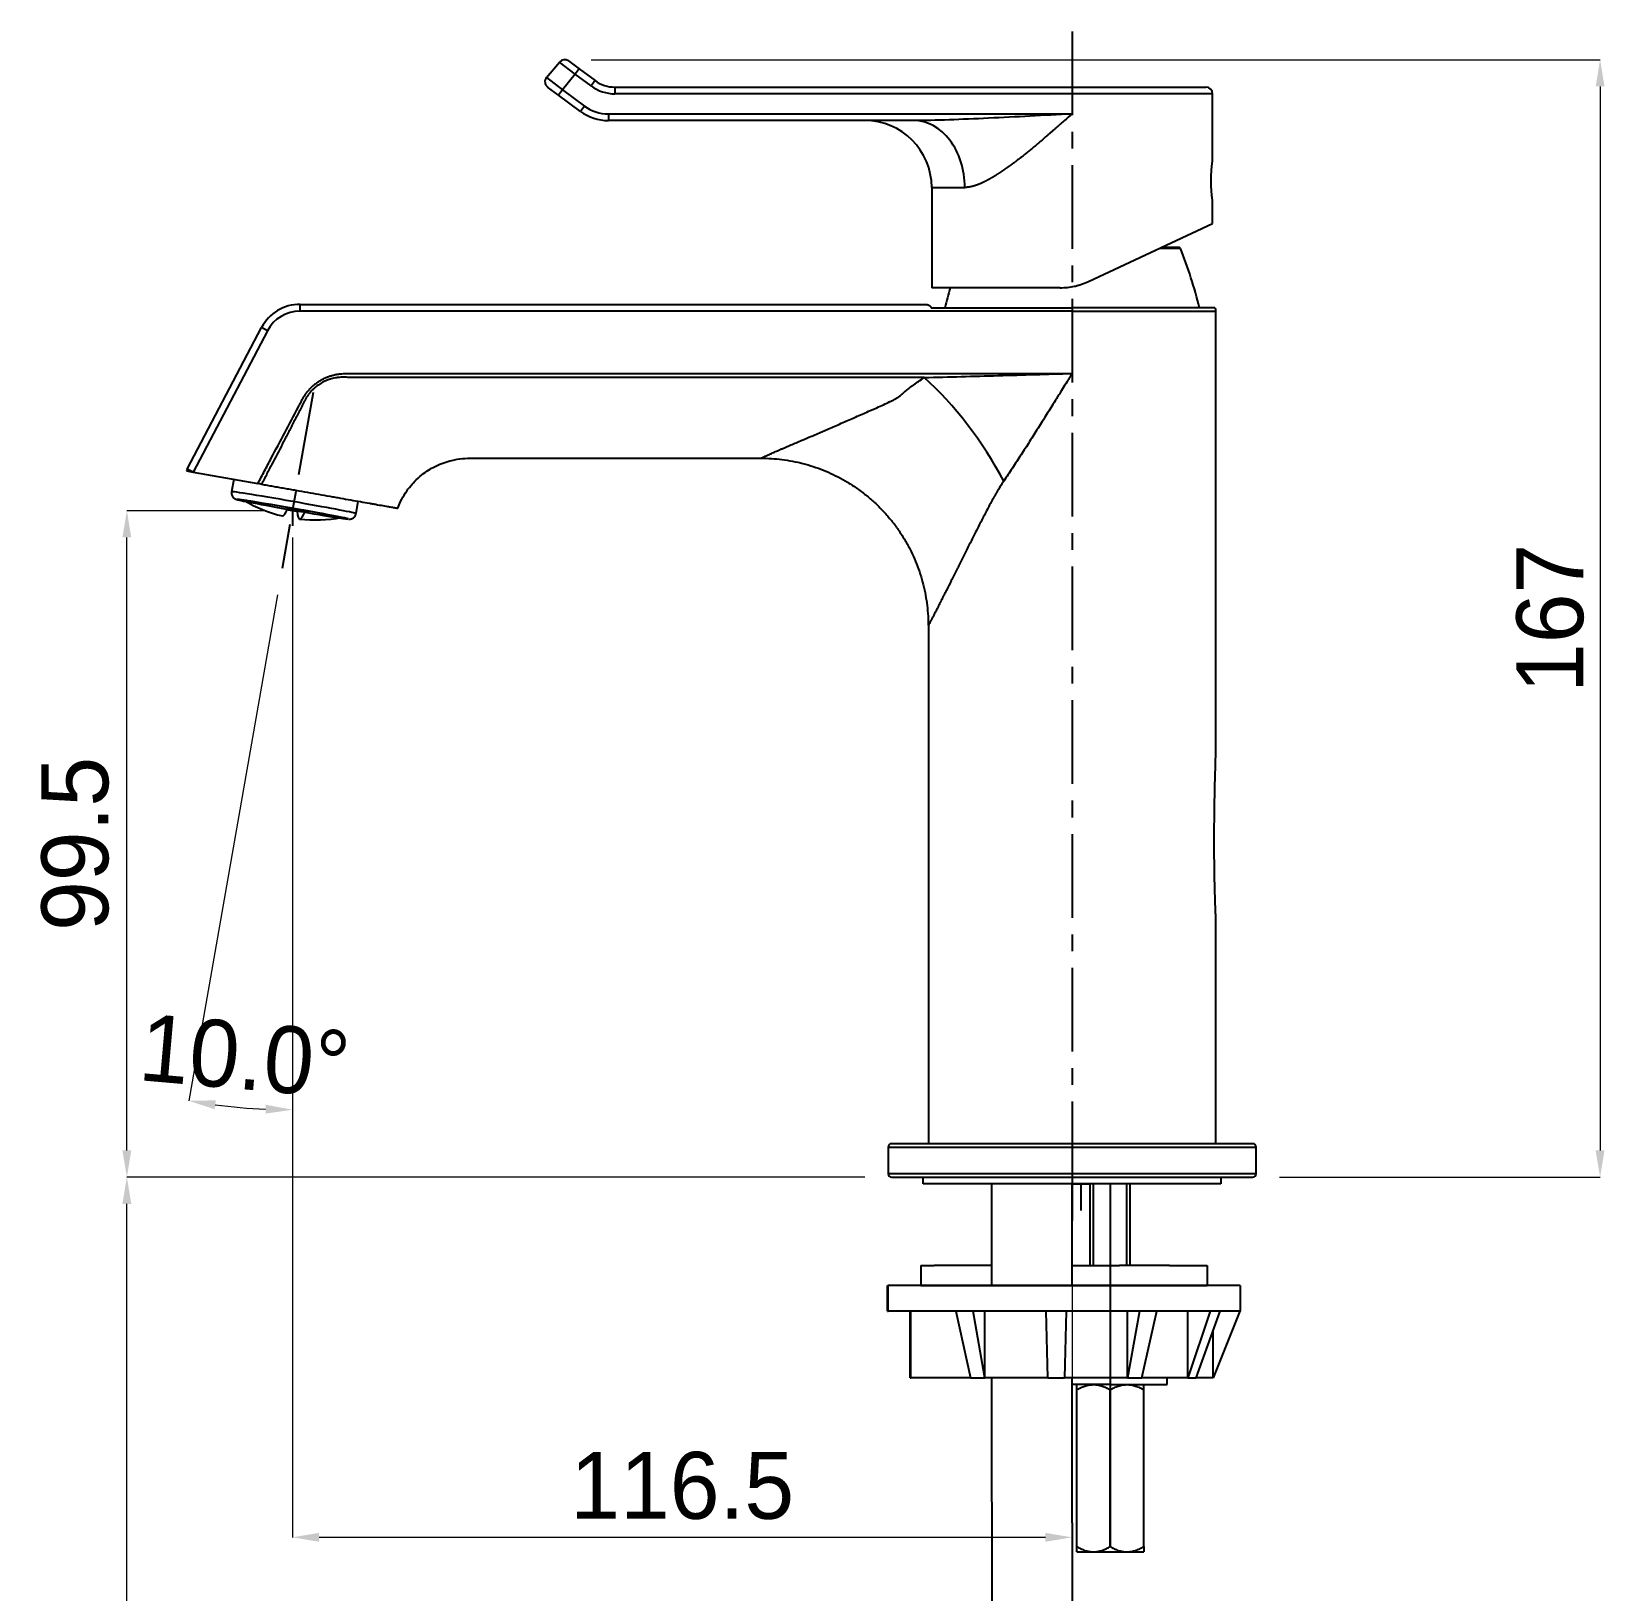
# Model space of a CAD drawing. Extents: x 0 to 790, y 0 to 579.
# Drawn here: x 381.1 to 616.3, y 211.7 to 444.8 of the extents above; entities that cross this region are included whole.
import ezdxf

# ---------------------------------------------------------------- set-up
doc = ezdxf.new("R2010")
doc.units = 0
doc.header["$LTSCALE"] = 10
doc.header["$MEASUREMENT"] = 0
doc.header["$PDMODE"] = 3
doc.header["$PDSIZE"] = -10
doc.linetypes.add('CENTER', pattern=[2, 1.25, -0.25, 0.25, -0.25])
doc.layers.get('0').update_dxf_attribs({"linetype": 'CONTINUOUS'})
doc.layers.get('DEFPOINTS').update_dxf_attribs({"linetype": 'CONTINUOUS'})
doc.layers.add('1', color=7, linetype='CONTINUOUS')
doc.layers.add('치수선', color=7, linetype='CONTINUOUS', lineweight=20)
doc.styles.add('Daelim Dimension', font='')
doc.styles.get('Daelim Dimension').set_extended_font_data('나눔고딕')
doc.dimstyles.new('DEFAULT', dxfattribs={"dimscale": 2, "dimtxt": 2, "dimasz": 2, "dimexe": 0, "dimexo": 2, "dimgap": 1, "dimtad": 1, "dimdec": 0, "dimzin": 9, "dimdsep": 46, "dimtxsty": 'Daelim Dimension', "dimcen": 0.5, "dimclrd": 5, "dimclre": 5, "dimclrt": 256, "dimadec": 1, "dimazin": 0, "dimtfac": 1, "dimtdec": 0, "dimtix": 1, "dimtmove": 0, "dimatfit": 3, "dimfxl": 1, "dimtolj": 1, "dimtzin": 1, "dimlwd": 9, "dimlwe": 9, "dimarcsym": 0})

# ---------------------------------------------------------------- blocks, each defined once
blk = doc.blocks.new('*D0')
at = {"color": 5, "lineweight": 9, "ltscale": 0.5, "transparency": 16777216}
for p, q in [((464.83, 440.6), (615.66, 440.6)), ((615.66, 436.6), (615.66, 277.53)), ((567.72, 273.53), (615.66, 273.53))]:
    blk.add_line(p, q, dxfattribs=at)
at = {"color": 5, "ltscale": 0.5, "transparency": 16777216}
for points in [[(614.99, 436.6), (616.32, 436.6), (615.66, 440.6)], [(614.99, 277.53), (616.32, 277.53), (615.66, 273.53)]]:
    blk.add_solid(points, dxfattribs=at)
at = {"layer": 'DEFPOINTS', "color": 0, "ltscale": 0.5, "transparency": 16777216}
for p in [(460.83, 440.6), (563.72, 273.53), (615.66, 273.53)]:
    blk.add_point(p, dxfattribs=at)
at = {"color": 7, "lineweight": -3, "ltscale": 0.5, "transparency": 16777216, "insert": (608.21, 357.07), "char_height": 10, "attachment_point": 5, "rotation": 90, "style": 'Daelim Dimension'}
blk.add_mtext('\\A1;167', dxfattribs=at)
blk = doc.blocks.new('*D1')
at = {"color": 5, "lineweight": 9, "ltscale": 0.5, "transparency": 16777216}
for p, q in [((416.13, 373.17), (395.39, 373.17)), ((395.39, 277.53), (395.39, 369.17)), ((505.72, 273.53), (395.39, 273.53))]:
    blk.add_line(p, q, dxfattribs=at)
at = {"color": 5, "ltscale": 0.5, "transparency": 16777216}
for points in [[(394.72, 369.17), (396.05, 369.17), (395.39, 373.17)], [(394.72, 277.53), (396.05, 277.53), (395.39, 273.53)]]:
    blk.add_solid(points, dxfattribs=at)
at = {"layer": 'DEFPOINTS', "color": 0, "ltscale": 0.5, "transparency": 16777216}
for p in [(395.39, 373.17), (420.13, 373.17), (509.72, 273.53)]:
    blk.add_point(p, dxfattribs=at)
at = {"color": 7, "lineweight": -3, "ltscale": 0.5, "transparency": 16777216, "insert": (387.68, 323.35), "char_height": 10, "attachment_point": 5, "rotation": 90, "style": 'Daelim Dimension'}
blk.add_mtext('\\A1;99.5', dxfattribs=at)
blk = doc.blocks.new('*D2')
at = {"color": 5, "lineweight": 9, "ltscale": 0.5, "transparency": 16777216}
for p, q in [((420.13, 369.17), (420.13, 219.67)), ((536.72, 268.53), (536.72, 219.67)), ((532.72, 219.67), (424.13, 219.67))]:
    blk.add_line(p, q, dxfattribs=at)
at = {"color": 5, "ltscale": 0.5, "transparency": 16777216}
for points in [[(424.13, 220.34), (424.13, 219.01), (420.13, 219.67)], [(532.72, 220.34), (532.72, 219.01), (536.72, 219.67)]]:
    blk.add_solid(points, dxfattribs=at)
at = {"layer": 'DEFPOINTS', "color": 0, "ltscale": 0.5, "transparency": 16777216}
for p in [(420.13, 373.17), (536.72, 272.53), (420.13, 219.67)]:
    blk.add_point(p, dxfattribs=at)
at = {"color": 7, "lineweight": -3, "ltscale": 0.5, "transparency": 16777216, "insert": (478.42, 227.37), "char_height": 10, "attachment_point": 5, "style": 'Daelim Dimension'}
blk.add_mtext('\\A1;116.5', dxfattribs=at)
blk = doc.blocks.new('*D3')
at = {"color": 5, "lineweight": 9, "ltscale": 0.5, "transparency": 16777216}
for p, q in [((420.13, 366.91), (420.13, 283.6)), ((417.92, 360.57), (404.63, 284.95))]:
    blk.add_line(p, q, dxfattribs=at)
blk.add_arc((420.13, 373.17), 89.57, 262.5962, 267.441, dxfattribs=at)
at = {"color": 5, "ltscale": 0.5, "transparency": 16777216}
for points in [[(408.49, 283.68), (408.69, 285), (404.63, 284.95)], [(416.15, 284.35), (416.12, 283.02), (420.13, 283.6)]]:
    blk.add_solid(points, dxfattribs=at)
at = {"layer": 'DEFPOINTS', "color": 0, "ltscale": 0.5, "transparency": 16777216}
for p in [(423.23, 390.82), (420.13, 373.17), (420.13, 370.91), (418.61, 364.51), (409.77, 284.2)]:
    blk.add_point(p, dxfattribs=at)
at = {"color": 7, "lineweight": -3, "ltscale": 0.5, "transparency": 16777216, "insert": (413.02, 291.59), "char_height": 10, "attachment_point": 5, "rotation": 355.0186, "style": 'Daelim Dimension'}
blk.add_mtext('\\A1;10.0°', dxfattribs=at)
blk = doc.blocks.new('*D5')
at = {"color": 5, "lineweight": 9, "ltscale": 0.5, "transparency": 16777216}
for p, q in [((505.72, 273.53), (395.39, 273.53)), ((395.39, 98.81), (395.39, 269.53)), ((514.95, 94.81), (395.39, 94.81))]:
    blk.add_line(p, q, dxfattribs=at)
at = {"color": 5, "ltscale": 0.5, "transparency": 16777216}
for points in [[(394.72, 269.53), (396.05, 269.53), (395.39, 273.53)], [(394.72, 98.81), (396.05, 98.81), (395.39, 94.81)]]:
    blk.add_solid(points, dxfattribs=at)
at = {"layer": 'DEFPOINTS', "color": 0, "ltscale": 0.5, "transparency": 16777216}
for p in [(395.39, 273.53), (509.72, 273.53), (518.95, 94.81)]:
    blk.add_point(p, dxfattribs=at)
at = {"color": 7, "lineweight": -3, "ltscale": 0.5, "transparency": 16777216, "insert": (387.96, 184.17), "char_height": 10, "attachment_point": 5, "rotation": 90, "style": 'Daelim Dimension'}
blk.add_mtext('\\A1;420', dxfattribs=at)

msp = doc.modelspace()

# ---------------------------------------------------------------- linework, layer by layer
at = {"lineweight": -3, "ltscale": 0.5}
for p, q in [((420.13, 373.17), (420.13, 370.91)), ((514.47, 273.53), (558.97, 273.53)), ((514.11, 257.3), (556.92, 257.3))]:
    msp.add_line(p, q, dxfattribs=at)
at = {"layer": '1', "color": 1, "linetype": 'CENTER', "lineweight": -3}
for p, q in [((536.72, 444.82), (536.72, 272.03)), ((423.23, 390.82), (418.61, 364.51))]:
    msp.add_line(p, q, dxfattribs=at)
at = {"layer": '1', "color": 7, "linetype": 'Continuous', "lineweight": -3}
for p, q in [((458.13, 437.94), (460.06, 440.25)), ((462.44, 438.41), (460.06, 440.25)), ((461.42, 440.41), (463.03, 439.22)), ((458.13, 437.94), (460.51, 436.11)), ((462.44, 438.41), (460.51, 436.11)), ((463.03, 439.22), (462.44, 438.41)), ((464.8, 436.67), (462.44, 438.41)), ((463.03, 439.22), (465.39, 437.47)), ((465.39, 437.47), (464.8, 436.67)), ((459.91, 435.31), (458.3, 436.5)), ((460.51, 436.11), (459.91, 435.31)), ((463.22, 432.87), (459.91, 435.31)), ((460.51, 436.11), (463.81, 433.67)), ((468.36, 436.5), (536.72, 436.5)), ((468.36, 436.5), (468.36, 435.5)), ((536.72, 435.5), (468.36, 435.5)), ((536.72, 436.5), (556.72, 436.5)), ((557.72, 435.5), (536.72, 435.5)), ((557.72, 425.5), (557.72, 435.5)), ((463.81, 433.67), (463.22, 432.87)), ((467.38, 432.5), (467.38, 431.5)), ((467.38, 432.5), (536.72, 432.5)), ((513.03, 431.5), (467.38, 431.5)), ((515.72, 421.5), (515.72, 406.5)), ((515.72, 421.5), (520.67, 421.5)), ((557.72, 416.09), (557.72, 419.53)), ((539.15, 407.43), (557.72, 416.09)), ((552.92, 412.39), (549.78, 412.39)), ((552.73, 412.52), (550.06, 412.52)), ((534.93, 406.5), (515.72, 406.5)), ((421.28, 404.02), (514.81, 404.02)), ((421.28, 403.02), (421.28, 404.02)), ((536.72, 403.02), (421.28, 403.02)), ((515.66, 403.52), (536.72, 403.52)), ((558.08, 403.52), (536.72, 403.52)), ((536.72, 403.02), (558.22, 403.02)), ((558.22, 337.2), (558.22, 403.02)), ((404.42, 379.4), (415.52, 400.54)), ((416.41, 400.07), (405.31, 378.93)), ((416.41, 400.07), (415.52, 400.54)), ((404.32, 379.11), (405.31, 378.93)), ((405.31, 378.93), (404.42, 379.4)), ((405.31, 378.93), (414.99, 377.22)), ((411.36, 377.86), (411.04, 376.01)), ((429.65, 372.74), (429.97, 374.58)), ((428.49, 371.93), (428.49, 371.93)), ((428.49, 371.93), (428.49, 371.93)), ((515.22, 356.03), (515.22, 278.53)), ((558.22, 278.53), (558.22, 312.09)), ((509.22, 278.03), (509.22, 274.03)), ((509.22, 278.03), (536.72, 278.03)), ((536.72, 278.53), (509.72, 278.53)), ((563.72, 278.53), (536.72, 278.53)), ((536.72, 278.03), (564.22, 278.03)), ((564.22, 274.03), (564.22, 278.03)), ((536.72, 274.03), (509.22, 274.03)), ((509.72, 273.53), (536.72, 273.53)), ((514.47, 273.53), (514.47, 273.53)), ((514.47, 272.53), (514.47, 273.53)), ((564.22, 274.03), (536.72, 274.03)), ((536.72, 273.53), (563.72, 273.53)), ((558.97, 273.53), (558.97, 273.53)), ((558.97, 273.53), (558.97, 272.53)), ((558.97, 272.53), (514.47, 272.53)), ((524.73, 257.3), (524.73, 272.53)), ((536.72, 272.53), (539.42, 272.53)), ((536.72, 257.3), (536.72, 272.53)), ((514.11, 260.3), (514.11, 257.3)), ((514.11, 260.3), (516.11, 260.3)), ((524.72, 260.3), (516.11, 260.3)), ((536.72, 260.3), (543.78, 260.3)), ((551.3, 260.3), (543.78, 260.3)), ((551.3, 260.3), (554.28, 260.3)), ((554.28, 260.3), (554.42, 260.3)), ((554.42, 260.3), (556.92, 260.3)), ((556.92, 260.3), (556.92, 257.3)), ((509.11, 257.3), (509.2, 257.3)), ((509.11, 253.5), (509.11, 257.3)), ((561.83, 257.3), (509.2, 257.3)), ((509.2, 253.5), (509.2, 257.3)), ((561.83, 257.3), (561.83, 253.5)), ((509.11, 253.5), (509.2, 253.5)), ((519.33, 253.5), (509.2, 253.5)), ((512.51, 243.5), (512.51, 253.5)), ((512.59, 243.5), (512.59, 253.5)), ((519.33, 253.5), (521.51, 243.5)), ((521.86, 253.5), (519.33, 253.5)), ((532.86, 253.5), (521.9, 253.5)), ((521.9, 253.5), (521.9, 253.5)), ((523.68, 243.5), (521.9, 253.5)), ((523.68, 243.5), (523.68, 253.5)), ((535.79, 253.5), (532.86, 253.5)), ((533.08, 243.5), (532.86, 253.5)), ((535.83, 253.5), (535.58, 243.5)), ((535.83, 253.5), (535.83, 253.5)), ((546.79, 253.5), (535.83, 253.5)), ((546.79, 253.5), (544.98, 243.5)), ((544.98, 243.5), (544.98, 253.5)), ((549.32, 253.5), (546.79, 253.5)), ((547.14, 243.5), (549.36, 253.5)), ((549.36, 253.5), (549.36, 253.5)), ((557.38, 253.5), (549.36, 253.5)), ((557.38, 253.5), (554.03, 243.5)), ((554.03, 243.5), (554.03, 253.5)), ((555.28, 243.5), (558.86, 253.5)), ((558.84, 253.5), (557.38, 253.5)), ((561.79, 253.5), (557.79, 243.5)), ((558.86, 253.5), (558.86, 253.5)), ((561.79, 253.5), (558.86, 253.5)), ((561.83, 253.5), (561.79, 253.5)), ((557.79, 243.5), (557.79, 250.53)), ((512.51, 243.5), (512.59, 243.5)), ((521.51, 243.5), (512.59, 243.5)), ((521.51, 243.5), (523.68, 243.5)), ((533.08, 243.5), (523.68, 243.5)), ((524.75, 183.33), (524.73, 243.5)), ((533.08, 243.5), (535.58, 243.5)), ((544.98, 243.5), (535.58, 243.5)), ((536.72, 221.84), (536.72, 243.5)), ((542.42, 242.5), (536.72, 242.5)), ((537.42, 218.28), (537.42, 242.5)), ((542.42, 243.5), (542.42, 242.5)), ((542.42, 242.5), (550.92, 242.5)), ((544.98, 243.5), (547.14, 243.5)), ((554.03, 243.5), (547.14, 243.5)), ((550.92, 242.5), (550.92, 243.5)), ((554.03, 243.5), (555.28, 243.5)), ((557.79, 243.5), (555.28, 243.5)), ((542.42, 218.28), (542.42, 241.73)), ((547.42, 218.28), (547.42, 241.73)), ((536.75, 183.33), (536.75, 221.84)), ((537.42, 217.5), (539.92, 217.5)), ((539.92, 217.5), (544.92, 217.5)), ((544.92, 217.5), (547.42, 217.5))]:
    msp.add_line(p, q, dxfattribs=at)
at = {"layer": '1', "color": 7, "linetype": 'CENTER', "lineweight": -3}
msp.add_line((536.72, 272.53), (536.72, 267.03), dxfattribs=at)
at = {"layer": '1', "color": 1, "linetype": 'CENTER', "lineweight": -3, "ltscale": 10}
for p, q in [((538.07, 268.55), (538.07, 272.53)), ((542.42, 272.53), (542.42, 218.16))]:
    msp.add_line(p, q, dxfattribs=at)
at = {"layer": '1', "color": 7, "linetype": 'Continuous', "lineweight": -3}
for centre, radius, start, end in [((460.83, 439.6), 1, 53.546, 140), ((458.9, 437.3), 1, 140, 233.546), ((468.36, 441.5), 5, 233.546, 270), ((468.36, 441.5), 6, 233.546, 270), ((556.72, 435.5), 1, 0, 90), ((467.38, 438.5), 7, 233.546, 270), ((467.38, 438.5), 6, 233.546, 270), ((505.72, 421.5), 10, 0, 90), ((552.73, 412.32), 0.2, 21.5684, 90), ((487.82, 386.66), 70, 13.9365, 21.5684), ((585.62, 386.66), 70, 163.5357, 166.0635), ((421.28, 397.52), 6.5, 90, 152.3041), ((421.28, 397.52), 5.5, 90, 152.3041), ((557.22, 403.02), 1, 0, 30), ((405.31, 378.93), 1, 152.3041, 170), ((423.54, 392.59), 20.8, 239.2862, 256.366), ((423.54, 392.59), 20.8, 263.5592, 280.7883), ((509.72, 278.03), 0.5, 90, 180), ((563.72, 278.03), 0.5, 0, 90), ((509.72, 274.03), 0.5, 180, 270), ((563.72, 274.03), 0.5, 270, 0)]:
    msp.add_arc(centre, radius, start, end, dxfattribs=at)
for centre, major_axis, ratio, start_param, end_param in [((513.03, 421.5), (0, -10), 0.764046, 1.570796, 3.141593), ((514.62, 377.59), (-14.13, 20.63), 0.407046, 4.440511, 5.248778), ((420.34, 374.37), (9.31, -1.63), 0.015134, 1.484849, 3.141546), ((420.17, 373.39), (8.32, -1.46), 0.015134, 0.004813, 6.277484), ((420.17, 373.39), (8.32, -1.46), 0.015134, 1.484849, 3.147806), ((420.17, 373.39), (7.88, -1.38), 0.015134, 1.484849, 3.622899), ((420.17, 373.39), (8.32, -1.46), 0.015134, 3.147813, 3.348599), ((420.17, 373.39), (8.32, -1.46), 0.015134, 3.348599, 3.725197), ((420.34, 374.37), (9.31, -1.63), 0.015134, 0.000054, 1.484849), ((422.27, 392.82), (-3.62, -20.44), 0.085832, 6.277795, 6.633381), ((417.88, 352.85), (-3.77, -21.29), 0.085832, 3.449298, 3.477886), ((424.82, 392.37), (-3.62, -20.44), 0.085832, 5.963371, 6.633381), ((420.17, 373.39), (7.88, -1.38), 0.015134, 0, 1.484849), ((420.17, 373.39), (8.32, -1.46), 0.015134, 0, 1.484849), ((420.17, 373.39), (8.32, -1.46), 0.015134, 5.69959, 6.283185), ((420.17, 373.39), (7.88, -1.38), 0.015134, 5.801888, 6.283185)]:
    msp.add_ellipse(centre, major_axis=major_axis, ratio=ratio, start_param=start_param, end_param=end_param, dxfattribs=at)
at = {"layer": '1', "color": 7, "linetype": 'Continuous', "lineweight": -3, "extrusion": (0, 0, -1)}
for centre, major_axis, ratio, start_param, end_param in [((534.22, 185.35), (-15.38, 68.06), 0.332406, 0.128423, 0.129785), ((534.34, 185.35), (-0.02, 68.25), 0.401159, 0.053537, 0.054899), ((534.46, 185.38), (15.35, 68.03), 0.332526, 6.261762, 6.263125), ((534.54, 185.35), (24.43, 68.11), 0.178447, 6.272718, 6.27408)]:
    msp.add_ellipse(centre, major_axis=major_axis, ratio=ratio, start_param=start_param, end_param=end_param, dxfattribs=at)
at = {"layer": '1', "color": 7, "linetype": 'Continuous', "lineweight": -3}
for points, knots in [([(536.72, 432.5), (532.45, 432.27), (528.32, 432.04), (522.2, 431.75), (520.22, 431.67), (516.44, 431.54), (514.62, 431.5), (513.03, 431.5)], [0, 0, 0, 0, 0.5, 0.5, 0.75, 0.75, 1, 1, 1, 1]), ([(535.58, 431.5), (535.55, 431.48), (535.5, 431.43), (535.43, 431.37), (535.36, 431.3), (535.29, 431.24), (535.21, 431.18), (535.14, 431.12), (535.07, 431.05), (535, 430.99), (534.94, 430.93), (534.87, 430.87), (534.8, 430.82), (534.73, 430.76), (534.67, 430.7), (534.6, 430.64), (534.54, 430.59), (534.48, 430.53), (534.41, 430.48), (534.35, 430.42), (534.29, 430.37), (534.23, 430.32), (534.17, 430.27), (534.11, 430.21), (534.05, 430.16), (534, 430.11), (533.94, 430.06), (533.88, 430.02), (533.83, 429.97), (533.77, 429.92), (533.72, 429.87), (533.67, 429.83), (533.62, 429.78), (533.56, 429.74), (533.51, 429.69), (533.46, 429.65), (533.41, 429.61), (533.36, 429.56), (533.32, 429.52), (533.27, 429.48), (533.22, 429.44), (533.18, 429.4), (533.13, 429.36), (533.09, 429.32), (533.05, 429.29), (533, 429.25), (532.96, 429.21), (532.92, 429.18), (532.88, 429.14), (532.84, 429.11), (532.8, 429.07), (532.76, 429.04), (532.72, 429.01), (532.69, 428.98), (532.57, 428.87), (532.37, 428.7), (532.09, 428.47), (531.81, 428.23), (531.54, 428), (531.27, 427.78), (531.01, 427.56), (530.74, 427.34), (530.49, 427.13), (530.23, 426.93), (529.99, 426.72), (529.74, 426.53), (529.5, 426.33), (529.26, 426.14), (529.03, 425.96), (528.8, 425.78), (528.61, 425.63), (528.46, 425.52), (528.35, 425.44), (528.24, 425.35), (528.13, 425.27), (528.03, 425.19), (527.92, 425.11), (527.81, 425.03), (527.7, 424.95), (527.6, 424.87), (527.49, 424.79), (527.39, 424.72), (527.29, 424.64), (527.18, 424.57), (527.08, 424.49), (526.98, 424.42), (526.88, 424.35), (526.78, 424.28), (526.68, 424.21), (526.58, 424.14), (526.48, 424.07), (526.38, 424), (526.28, 423.94), (526.18, 423.87), (526.09, 423.81), (525.99, 423.74), (525.9, 423.68), (525.8, 423.62), (525.71, 423.56), (525.61, 423.5), (525.52, 423.44), (525.43, 423.38), (525.34, 423.32), (525.25, 423.27), (525.15, 423.21), (525.06, 423.16), (524.98, 423.1), (524.89, 423.05), (524.8, 423), (524.71, 422.94), (524.62, 422.89), (524.54, 422.84), (524.45, 422.8), (524.37, 422.75), (524.28, 422.7), (524.2, 422.66), (524.12, 422.61), (524.03, 422.57), (523.95, 422.52), (523.87, 422.48), (523.79, 422.44), (523.71, 422.4), (523.63, 422.36), (523.55, 422.32), (523.47, 422.28), (523.39, 422.25), (523.31, 422.21), (523.24, 422.17), (523.16, 422.14), (523.09, 422.11), (523.01, 422.07), (522.94, 422.04), (522.86, 422.01), (522.79, 421.98), (522.72, 421.95), (522.64, 421.92), (522.57, 421.9), (522.5, 421.87), (522.43, 421.85), (522.36, 421.82), (522.29, 421.8), (522.22, 421.78), (522.15, 421.75), (522.08, 421.73), (522.02, 421.71), (521.95, 421.69), (521.88, 421.67), (521.82, 421.66), (521.75, 421.64), (521.69, 421.63), (521.63, 421.61), (521.56, 421.6), (521.5, 421.58), (521.44, 421.57), (521.37, 421.56), (521.31, 421.55), (521.25, 421.54), (521.19, 421.53), (521.13, 421.53), (521.07, 421.52), (521.01, 421.51), (520.96, 421.51), (520.9, 421.5), (520.84, 421.5), (520.78, 421.5), (520.73, 421.5), (520.69, 421.5), (520.67, 421.5)], [0, 0, 0, 0, 0.004904, 0.009759, 0.014566, 0.019325, 0.024035, 0.028697, 0.03331, 0.037875, 0.042392, 0.04686, 0.05128, 0.055651, 0.059974, 0.064249, 0.068475, 0.072653, 0.076783, 0.080864, 0.084897, 0.088881, 0.092817, 0.096705, 0.100544, 0.104335, 0.108077, 0.111771, 0.115417, 0.119014, 0.122563, 0.126064, 0.129516, 0.13292, 0.136275, 0.139582, 0.142841, 0.146051, 0.149213, 0.152326, 0.155392, 0.158408, 0.161377, 0.164297, 0.167168, 0.169992, 0.172766, 0.175493, 0.178171, 0.180801, 0.183382, 0.185915, 0.1884, 0.190836, 0.193224, 0.211919, 0.230358, 0.248539, 0.266465, 0.284134, 0.301547, 0.318705, 0.335608, 0.352257, 0.368651, 0.384792, 0.400679, 0.416314, 0.431697, 0.446827, 0.461707, 0.468988, 0.476229, 0.483431, 0.490593, 0.497715, 0.504798, 0.511841, 0.518845, 0.52581, 0.532736, 0.539624, 0.546472, 0.553281, 0.560052, 0.566785, 0.573479, 0.580134, 0.586752, 0.593331, 0.599873, 0.606377, 0.612843, 0.619272, 0.625663, 0.632017, 0.638334, 0.644614, 0.650857, 0.657063, 0.663233, 0.669367, 0.675464, 0.681525, 0.68755, 0.69354, 0.699494, 0.705412, 0.711295, 0.717143, 0.722957, 0.728735, 0.734479, 0.740189, 0.745864, 0.751505, 0.757113, 0.762687, 0.768228, 0.773735, 0.77921, 0.784651, 0.790061, 0.795438, 0.800782, 0.806095, 0.811377, 0.816627, 0.821846, 0.827034, 0.832191, 0.837318, 0.842415, 0.847482, 0.85252, 0.857528, 0.862507, 0.867457, 0.872379, 0.877273, 0.882139, 0.886978, 0.891789, 0.896574, 0.901331, 0.906063, 0.910768, 0.915448, 0.920103, 0.924733, 0.929339, 0.93392, 0.938477, 0.943011, 0.947522, 0.95201, 0.956476, 0.96092, 0.965343, 0.969744, 0.974125, 0.978486, 0.982826, 0.987148, 0.99145, 0.995734, 1, 1, 1, 1]), ([(557.72, 419.5), (557.72, 419.5), (557.72, 419.51), (557.71, 419.53), (557.71, 419.56), (557.71, 419.57), (557.7, 419.6), (557.7, 419.61), (557.69, 419.65), (557.69, 419.72), (557.68, 419.8), (557.67, 419.87), (557.66, 419.9), (557.66, 419.94), (557.66, 419.95), (557.65, 419.97), (557.65, 420.04), (557.63, 420.17), (557.61, 420.37), (557.6, 420.52), (557.59, 420.61), (557.59, 420.63), (557.58, 420.67), (557.58, 420.73), (557.57, 420.79), (557.56, 420.91), (557.55, 421.08), (557.54, 421.25), (557.53, 421.39), (557.53, 421.44), (557.52, 421.53), (557.52, 421.58), (557.52, 421.72), (557.51, 421.91), (557.5, 422.1), (557.5, 422.25), (557.5, 422.32), (557.5, 422.4), (557.5, 422.44), (557.5, 422.47), (557.5, 422.59), (557.5, 422.69), (557.5, 422.89), (557.51, 423.08), (557.52, 423.27), (557.52, 423.39), (557.52, 423.41), (557.52, 423.46), (557.52, 423.48), (557.53, 423.55), (557.53, 423.6), (557.54, 423.73), (557.55, 423.91), (557.56, 424.08), (557.57, 424.2), (557.57, 424.24), (557.58, 424.32), (557.58, 424.36), (557.6, 424.47), (557.61, 424.62), (557.63, 424.82), (557.64, 424.93), (557.65, 425), (557.65, 425.02), (557.66, 425.04), (557.66, 425.08), (557.67, 425.12), (557.67, 425.19), (557.69, 425.27), (557.69, 425.34), (557.7, 425.38), (557.7, 425.39), (557.7, 425.41), (557.71, 425.42), (557.71, 425.43), (557.71, 425.45), (557.72, 425.49), (557.72, 425.5), (557.72, 425.5)], [0, 0, 0, 0, 0.031031, 0.062288, 0.062288, 0.077917, 0.077917, 0.093545, 0.093545, 0.124802, 0.156059, 0.156059, 0.171688, 0.171688, 0.179502, 0.179502, 0.187316, 0.218573, 0.24983, 0.281088, 0.281088, 0.288902, 0.288902, 0.296716, 0.312345, 0.312345, 0.343602, 0.374859, 0.374859, 0.390487, 0.390487, 0.406116, 0.406116, 0.437373, 0.46863, 0.46863, 0.484258, 0.492073, 0.492073, 0.499887, 0.499887, 0.531144, 0.531144, 0.562401, 0.593658, 0.593658, 0.601472, 0.601472, 0.609287, 0.609287, 0.624915, 0.624915, 0.656172, 0.687429, 0.687429, 0.703058, 0.703058, 0.718686, 0.718686, 0.749943, 0.781201, 0.812458, 0.812458, 0.820272, 0.820272, 0.828086, 0.843715, 0.843715, 0.874972, 0.906229, 0.906229, 0.921857, 0.921857, 0.929672, 0.929672, 0.937486, 0.968743, 1, 1, 1, 1]), ([(534.93, 406.5), (535.29, 406.5), (535.66, 406.52), (536.38, 406.6), (536.73, 406.65), (537.26, 406.77), (537.44, 406.82), (537.7, 406.89), (537.79, 406.91), (537.97, 406.97), (538.05, 407), (538.49, 407.14), (538.82, 407.28), (539.15, 407.43)], [0, 0, 0, 0, 0.25, 0.25, 0.5, 0.5, 0.625, 0.625, 0.6875, 0.6875, 0.75, 0.75, 1, 1, 1, 1]), ([(514.81, 404.02), (514.83, 404.02), (514.85, 404.02), (514.89, 404.01), (514.91, 404.01), (514.97, 404), (515.01, 404), (515.08, 403.98), (515.12, 403.96), (515.19, 403.93), (515.23, 403.92), (515.29, 403.89), (515.31, 403.88), (515.34, 403.85), (515.36, 403.84), (515.41, 403.8), (515.45, 403.77), (515.5, 403.73), (515.51, 403.71), (515.54, 403.68), (515.56, 403.66), (515.6, 403.6), (515.63, 403.56), (515.66, 403.52)], [0, 0, 0, 0, 0.0625, 0.0625, 0.125, 0.125, 0.25, 0.25, 0.375, 0.375, 0.5, 0.5, 0.5625, 0.5625, 0.625, 0.625, 0.75, 0.75, 0.8125, 0.8125, 0.875, 0.875, 1, 1, 1, 1]), ([(414.99, 377.22), (415.16, 377.54), (415.32, 377.86), (415.66, 378.49), (416.15, 379.44), (416.65, 380.39), (417.65, 382.28), (418.32, 383.55), (419.65, 386.08), (420.32, 387.34), (421.08, 388.76), (421.2, 389), (421.33, 389.23), (421.41, 389.39), (421.45, 389.47), (421.58, 389.71), (421.66, 389.87), (421.79, 390.1), (421.84, 390.17), (421.93, 390.33), (421.98, 390.4), (422.13, 390.62), (422.33, 390.91), (422.67, 391.31), (422.92, 391.56), (423.09, 391.72), (423.12, 391.75), (423.19, 391.81), (423.22, 391.84), (423.32, 391.93), (423.39, 391.98), (423.6, 392.15), (423.74, 392.26), (424.03, 392.46), (424.33, 392.65), (424.64, 392.82), (424.95, 392.98), (425.12, 393.05), (425.32, 393.14), (425.36, 393.15), (425.45, 393.19), (425.49, 393.2), (425.62, 393.25), (425.7, 393.28), (425.95, 393.36), (426.12, 393.41), (426.45, 393.49), (426.62, 393.53), (426.87, 393.58), (426.96, 393.59), (427.13, 393.61), (427.21, 393.62), (427.63, 393.67), (427.97, 393.68), (428.48, 393.68), (428.64, 393.68), (428.9, 393.68), (428.98, 393.68), (429.15, 393.68), (429.24, 393.68), (429.66, 393.67), (430, 393.67), (430.67, 393.67), (431.01, 393.68), (432.7, 393.68), (434.05, 393.68), (436.75, 393.68), (438.1, 393.68), (450.26, 393.68), (461.07, 393.68), (493.49, 393.69), (515.1, 393.69), (536.72, 393.69)], [0, 0, 0, 0, 0.007813, 0.007813, 0.015625, 0.03125, 0.03125, 0.0625, 0.0625, 0.09375, 0.09375, 0.097656, 0.099609, 0.099609, 0.101563, 0.101563, 0.105469, 0.105469, 0.107422, 0.107422, 0.109375, 0.109375, 0.113281, 0.117188, 0.121094, 0.121094, 0.12207, 0.12207, 0.123047, 0.123047, 0.125, 0.125, 0.128906, 0.128906, 0.132813, 0.136719, 0.136719, 0.140625, 0.140625, 0.141602, 0.141602, 0.142578, 0.142578, 0.144531, 0.144531, 0.148438, 0.148438, 0.152344, 0.152344, 0.154297, 0.154297, 0.15625, 0.15625, 0.164063, 0.164063, 0.167969, 0.167969, 0.169922, 0.169922, 0.171875, 0.171875, 0.179688, 0.179688, 0.1875, 0.1875, 0.21875, 0.21875, 0.25, 0.25, 0.5, 0.5, 1, 1, 1, 1]), ([(514.62, 393.07), (496.59, 393.08), (478.57, 393.08), (456.04, 393.09), (449.28, 393.09), (442.53, 393.09), (439.15, 393.09), (438.02, 393.09), (436.33, 393.09), (435.77, 393.09), (434.64, 393.09), (433.51, 393.1), (432.25, 393.1), (431.54, 393.1), (431.26, 393.1), (431.12, 393.1), (430.84, 393.1), (430.7, 393.09), (430.42, 393.09), (430.28, 393.09), (429.85, 393.09), (429.57, 393.09), (429.25, 393.09), (429.22, 393.09), (429.15, 393.09), (429.04, 393.09), (428.94, 393.09), (428.73, 393.1), (428.59, 393.1), (428.3, 393.11), (428.16, 393.11), (427.95, 393.11), (427.88, 393.11), (427.74, 393.11), (427.67, 393.11), (427.46, 393.11), (427.32, 393.11), (427.11, 393.09), (427.04, 393.09), (426.9, 393.07), (426.83, 393.06), (426.63, 393.04), (426.49, 393.01), (426.22, 392.95), (426.08, 392.92), (425.88, 392.86), (425.78, 392.83), (425.68, 392.8), (425.61, 392.78), (425.58, 392.77), (425.41, 392.71), (425.28, 392.65), (424.9, 392.49), (424.65, 392.36), (424.18, 392.07), (423.95, 391.92), (423.67, 391.7), (423.59, 391.63), (423.51, 391.56), (423.46, 391.52), (423.43, 391.5), (423.3, 391.38), (423.2, 391.28), (422.91, 390.98), (422.73, 390.77), (422.48, 390.44), (422.4, 390.32), (422.28, 390.15), (422.25, 390.09), (422.18, 389.97), (422.14, 389.91), (422.04, 389.73), (421.97, 389.6), (421.88, 389.42), (421.84, 389.35), (421.78, 389.23), (421.75, 389.17), (421.59, 388.85), (421.46, 388.6), (421.2, 388.1), (421.07, 387.85), (420.69, 387.1), (420.17, 386.11), (419.66, 385.11), (419.14, 384.11), (418.89, 383.61), (418.11, 382.11), (417.59, 381.12), (416.81, 379.62), (416.55, 379.12), (416.16, 378.38), (416.03, 378.13), (415.77, 377.63), (415.64, 377.38), (415.51, 377.13)], [0, 0, 0, 0, 0.5, 0.5, 0.625, 0.6875, 0.6875, 0.71875, 0.71875, 0.734375, 0.734375, 0.75, 0.765625, 0.769531, 0.769531, 0.773438, 0.773438, 0.777344, 0.777344, 0.78125, 0.78125, 0.789063, 0.789063, 0.790039, 0.790039, 0.791016, 0.792969, 0.792969, 0.796875, 0.796875, 0.800781, 0.800781, 0.802734, 0.802734, 0.804688, 0.804688, 0.808594, 0.808594, 0.810547, 0.810547, 0.8125, 0.8125, 0.816406, 0.816406, 0.820313, 0.820313, 0.822266, 0.823242, 0.823242, 0.824219, 0.824219, 0.828125, 0.828125, 0.835938, 0.835938, 0.84375, 0.84375, 0.845703, 0.84668, 0.84668, 0.847656, 0.847656, 0.851563, 0.851563, 0.859375, 0.859375, 0.863281, 0.863281, 0.865234, 0.865234, 0.867188, 0.867188, 0.871094, 0.871094, 0.873047, 0.873047, 0.875, 0.875, 0.882813, 0.882813, 0.890625, 0.890625, 0.90625, 0.921875, 0.921875, 0.9375, 0.9375, 0.96875, 0.96875, 0.984375, 0.984375, 0.992188, 0.992188, 1, 1, 1, 1]), ([(490.22, 381.02), (490.22, 381.02), (490.22, 381.02), (490.22, 381.02), (490.23, 381.03), (490.28, 381.05), (490.3, 381.06), (490.33, 381.07), (490.34, 381.08), (490.35, 381.08), (490.37, 381.09), (490.4, 381.1), (490.48, 381.14), (490.56, 381.18), (490.75, 381.27), (490.86, 381.32), (491.11, 381.44), (491.25, 381.5), (491.45, 381.59), (491.49, 381.61), (491.57, 381.65), (491.61, 381.66), (491.74, 381.72), (491.83, 381.76), (492.02, 381.84), (492.11, 381.89), (492.31, 381.97), (492.41, 382.02), (492.73, 382.16), (492.95, 382.25), (493.24, 382.38), (493.3, 382.41), (493.42, 382.46), (493.6, 382.53), (493.9, 382.67), (494.15, 382.77), (494.41, 382.88), (494.54, 382.94), (494.93, 383.1), (495.19, 383.22), (495.74, 383.45), (496.01, 383.57), (496.58, 383.81), (496.86, 383.93), (497.44, 384.18), (497.74, 384.3), (498.33, 384.56), (498.63, 384.69), (499.08, 384.88), (499.24, 384.95), (499.47, 385.05), (499.54, 385.08), (499.7, 385.14), (499.77, 385.18), (500.47, 385.48), (501.09, 385.75), (502.03, 386.16), (502.35, 386.3), (502.98, 386.58), (503.3, 386.72), (504.26, 387.14), (504.9, 387.42), (505.88, 387.85), (506.21, 387.99), (506.62, 388.17), (506.7, 388.2), (506.86, 388.28), (506.94, 388.31), (507.19, 388.42), (507.36, 388.49), (508.18, 388.86), (508.83, 389.16), (509.52, 389.49), (509.56, 389.51), (509.64, 389.54), (509.76, 389.6), (509.88, 389.66), (510.12, 389.79), (510.28, 389.87), (510.58, 390.06), (510.73, 390.15), (510.94, 390.3), (511.01, 390.35), (511.15, 390.46), (511.21, 390.52), (511.31, 390.6), (511.34, 390.63), (511.39, 390.68), (511.4, 390.69), (511.43, 390.72), (511.45, 390.74), (511.53, 390.81), (511.59, 390.88), (511.78, 391.05), (511.91, 391.16), (512.08, 391.3), (512.11, 391.32), (512.18, 391.38), (512.29, 391.46), (512.53, 391.64), (512.74, 391.79), (512.95, 391.94), (513.02, 391.99), (513.17, 392.09), (513.38, 392.24), (513.88, 392.59), (514.32, 392.88), (514.62, 393.07)], [0, 0, 0, 0, 0.00103, 0.00103, 0.032248, 0.032248, 0.047857, 0.047857, 0.051759, 0.051759, 0.055661, 0.063466, 0.063466, 0.094684, 0.094684, 0.125901, 0.125901, 0.157119, 0.157119, 0.164924, 0.164924, 0.172728, 0.172728, 0.188337, 0.188337, 0.203946, 0.203946, 0.219555, 0.219555, 0.250773, 0.250773, 0.258577, 0.258577, 0.266382, 0.28199, 0.297599, 0.297599, 0.313208, 0.313208, 0.344426, 0.344426, 0.375644, 0.375644, 0.406862, 0.406862, 0.438079, 0.438079, 0.469297, 0.469297, 0.484906, 0.484906, 0.492711, 0.492711, 0.500515, 0.500515, 0.562951, 0.562951, 0.594169, 0.594169, 0.625386, 0.625386, 0.687822, 0.687822, 0.71904, 0.71904, 0.726844, 0.726844, 0.734649, 0.734649, 0.750258, 0.750258, 0.812693, 0.812693, 0.816595, 0.816595, 0.820498, 0.828302, 0.828302, 0.843911, 0.843911, 0.85952, 0.85952, 0.867324, 0.867324, 0.875129, 0.875129, 0.879031, 0.879031, 0.880982, 0.880982, 0.882933, 0.882933, 0.890738, 0.890738, 0.906347, 0.906347, 0.910249, 0.910249, 0.914151, 0.921955, 0.937564, 0.937564, 0.945369, 0.945369, 0.953173, 0.968782, 1, 1, 1, 1]), ([(514.62, 393.07), (516.46, 393.12), (518.3, 393.17), (521.98, 393.27), (523.82, 393.32), (527.51, 393.43), (529.35, 393.48), (533.03, 393.59), (534.87, 393.64), (536.72, 393.69)], [0, 0, 0, 0, 0.25, 0.25, 0.5, 0.5, 0.75, 0.75, 1, 1, 1, 1]), ([(536.72, 393.69), (536.69, 393.65), (536.66, 393.61), (536.61, 393.52), (536.53, 393.39), (536.35, 393.09), (535.97, 392.49), (535.44, 391.64), (534.91, 390.78), (534.6, 390.26), (534.38, 389.92), (534.28, 389.75), (533.75, 388.9), (533.32, 388.21), (532.47, 386.86), (532.05, 386.18), (531.2, 384.83), (530.78, 384.16), (529.93, 382.82), (529.5, 382.16), (528.65, 380.84), (528.22, 380.18), (527.36, 378.88), (526.93, 378.23), (526.5, 377.59)], [0, 0, 0, 0, 0.007812, 0.007812, 0.015625, 0.03125, 0.0625, 0.125, 0.1875, 0.21875, 0.21875, 0.25, 0.25, 0.375, 0.375, 0.5, 0.5, 0.625, 0.625, 0.75, 0.75, 0.875, 0.875, 1, 1, 1, 1]), ([(435.88, 373.54), (436.01, 373.88), (436.34, 374.67), (436.99, 375.8), (437.79, 376.88), (438.69, 377.85), (439.67, 378.68), (440.67, 379.36), (441.69, 379.91), (442.76, 380.36), (444.08, 380.75), (445.52, 381), (447.06, 381.02), (448.62, 381.01), (450.37, 381.02), (452.47, 381.02), (455, 381.02), (458, 381.02), (461.49, 381.02), (465.48, 381.02), (469.92, 381.02), (474.83, 381.02), (480.19, 381.02), (485.39, 381.02), (488.79, 381.02), (490.26, 381.02)], [0, 0, 0, 0, 0.019138, 0.044568, 0.067827, 0.088924, 0.113674, 0.13457, 0.151619, 0.173864, 0.195042, 0.223428, 0.2499, 0.275184, 0.304481, 0.341087, 0.384994, 0.436194, 0.497511, 0.566801, 0.644063, 0.729297, 0.822503, 0.923681, 1, 1, 1, 1]), ([(490.26, 381), (490.49, 381.01), (491.25, 381.01), (492.55, 380.92), (494.13, 380.73), (495.7, 380.42), (497.26, 380.02), (498.79, 379.52), (500.28, 378.92), (501.73, 378.23), (503.19, 377.41), (504.63, 376.47), (506.04, 375.4), (507.36, 374.24), (508.58, 373.01), (509.71, 371.71), (510.73, 370.34), (511.65, 368.93), (512.46, 367.47), (513.17, 365.97), (513.77, 364.45), (514.27, 362.9), (514.66, 361.34), (514.95, 359.77), (515.13, 358.2), (515.22, 356.96), (515.21, 356.23), (515.21, 356.03)], [0, 0, 0, 0, 0.017829, 0.058402, 0.099113, 0.139933, 0.180839, 0.221814, 0.262845, 0.303922, 0.345036, 0.390577, 0.435732, 0.4804, 0.524611, 0.568391, 0.611757, 0.654726, 0.697305, 0.739501, 0.781315, 0.822746, 0.863789, 0.904436, 0.944674, 0.984488, 1, 1, 1, 1]), ([(415.51, 377.13), (415.47, 377.14), (415.43, 377.15), (415.34, 377.16), (415.3, 377.17), (415.24, 377.18), (415.21, 377.18), (415.17, 377.19), (415.15, 377.2), (415.08, 377.21), (415.04, 377.22), (414.99, 377.22)], [0, 0, 0, 0, 0.25, 0.25, 0.5, 0.5, 0.625, 0.625, 0.75, 0.75, 1, 1, 1, 1]), ([(415.51, 377.13), (415.79, 377.08), (416.07, 377.03), (416.64, 376.93), (416.92, 376.88), (417.35, 376.81), (417.49, 376.78), (417.77, 376.73), (417.92, 376.71), (418.34, 376.63), (418.63, 376.58), (419.21, 376.48), (419.49, 376.43), (420.07, 376.33), (420.36, 376.28), (421.22, 376.13), (421.8, 376.02), (422.93, 375.82), (423.5, 375.72), (424.61, 375.53), (425.17, 375.43), (425.85, 375.31), (425.98, 375.29), (426.25, 375.24), (426.39, 375.21), (426.79, 375.14), (427.06, 375.1), (427.84, 374.96), (428.36, 374.87), (429.36, 374.69), (429.84, 374.61), (430.78, 374.44), (431.23, 374.36), (431.71, 374.28), (431.77, 374.27), (431.87, 374.25), (432.03, 374.22), (432.19, 374.19), (432.49, 374.14), (432.69, 374.1), (433.25, 374), (433.6, 373.94), (434.08, 373.86), (434.23, 373.83), (434.44, 373.8), (434.54, 373.78), (434.64, 373.76), (434.7, 373.75), (434.74, 373.74), (434.89, 373.72), (435, 373.7), (435.21, 373.66), (435.3, 373.64), (435.47, 373.61), (435.61, 373.59), (435.76, 373.56), (435.82, 373.55), (435.85, 373.55), (435.86, 373.54), (435.87, 373.54), (435.87, 373.54), (435.87, 373.54), (435.87, 373.54), (435.87, 373.54), (435.87, 373.54)], [0, 0, 0, 0, 0.031243, 0.031243, 0.062486, 0.062486, 0.078108, 0.078108, 0.093729, 0.093729, 0.124973, 0.124973, 0.156216, 0.156216, 0.187459, 0.187459, 0.249945, 0.249945, 0.312431, 0.312431, 0.374918, 0.374918, 0.390539, 0.390539, 0.406161, 0.406161, 0.437404, 0.437404, 0.49989, 0.49989, 0.562376, 0.562376, 0.624863, 0.624863, 0.632673, 0.632673, 0.640484, 0.656106, 0.656106, 0.687349, 0.687349, 0.749835, 0.749835, 0.781078, 0.781078, 0.7967, 0.804511, 0.804511, 0.812321, 0.812321, 0.843565, 0.843565, 0.874808, 0.874808, 0.906051, 0.937294, 0.968537, 0.968537, 0.984159, 0.991969, 0.991969, 0.99978, 0.99978, 1, 1, 1, 1]), ([(526.5, 377.59), (526.32, 377.32), (526.14, 377.04), (525.79, 376.49), (525.62, 376.21), (525.37, 375.79), (525.29, 375.65), (525.16, 375.44), (525.12, 375.37), (525.04, 375.23), (525, 375.16), (524.88, 374.95), (524.81, 374.8), (524.65, 374.52), (524.58, 374.38), (524.35, 373.95), (524.2, 373.66), (523.9, 373.09), (523.6, 372.52), (523.31, 371.95), (523.01, 371.39), (522.87, 371.11), (522.44, 370.26), (522.15, 369.7), (521.59, 368.59), (521.31, 368.03), (520.76, 366.94), (520.49, 366.39), (520.08, 365.58), (519.95, 365.32), (519.75, 364.92), (519.68, 364.78), (519.58, 364.58), (519.55, 364.52), (519.48, 364.39), (519.45, 364.32), (519.16, 363.73), (518.9, 363.21), (518.4, 362.21), (518.15, 361.72), (517.8, 361.02), (517.68, 360.78), (517.45, 360.33), (517.34, 360.1), (517.12, 359.67), (517.01, 359.45), (516.85, 359.14), (516.8, 359.04), (516.72, 358.89), (516.69, 358.84), (516.64, 358.74), (516.52, 358.49), (516.39, 358.26), (516.21, 357.9), (516.12, 357.73), (515.96, 357.41), (515.88, 357.26), (515.77, 357.05), (515.73, 356.99), (515.68, 356.89), (515.67, 356.86), (515.63, 356.8), (515.62, 356.77), (515.54, 356.62), (515.49, 356.52), (515.39, 356.34), (515.35, 356.27), (515.3, 356.17), (515.29, 356.15), (515.26, 356.1), (515.25, 356.08), (515.23, 356.03), (515.22, 356.02), (515.22, 356.02), (515.22, 356.02)], [0, 0, 0, 0, 0.031222, 0.031222, 0.062445, 0.062445, 0.078056, 0.078056, 0.085862, 0.085862, 0.093667, 0.093667, 0.109278, 0.109278, 0.12489, 0.12489, 0.156112, 0.156112, 0.187335, 0.218557, 0.218557, 0.249779, 0.249779, 0.312224, 0.312224, 0.374669, 0.374669, 0.437114, 0.437114, 0.468336, 0.468336, 0.483948, 0.483948, 0.491753, 0.491753, 0.499559, 0.499559, 0.562004, 0.562004, 0.624449, 0.624449, 0.655671, 0.655671, 0.686893, 0.686893, 0.718116, 0.718116, 0.733727, 0.733727, 0.741533, 0.741533, 0.749338, 0.780561, 0.780561, 0.811783, 0.811783, 0.843005, 0.843005, 0.858617, 0.858617, 0.866422, 0.866422, 0.874228, 0.874228, 0.90545, 0.90545, 0.936673, 0.936673, 0.952284, 0.952284, 0.967895, 0.967895, 0.999118, 1, 1, 1, 1]), ([(411.04, 376.01), (411.04, 376.01), (411, 375.9), (411.02, 375.67), (411.1, 375.4), (411.24, 375.2), (411.38, 375.06), (411.51, 374.97), (411.62, 374.91), (411.7, 374.88), (411.79, 374.85), (411.86, 374.83), (411.93, 374.81), (411.96, 374.81)], [0, 0, 0, 0, 0.004997, 0.128045, 0.229015, 0.316388, 0.393337, 0.461746, 0.521935, 0.595444, 0.708405, 0.894969, 1, 1, 1, 1]), ([(420.83, 373.06), (420.4, 373.12), (419.91, 373.2), (419.43, 373.28), (419.37, 373.29)], [0, 0, 0, 0, 0.880548, 1, 1, 1, 1]), ([(428.58, 371.91), (428.59, 371.91), (428.64, 371.91), (428.72, 371.91), (428.89, 371.93), (429.09, 371.99), (429.3, 372.12), (429.5, 372.34), (429.62, 372.56), (429.64, 372.7), (429.64, 372.74)], [0, 0, 0, 0, 0.104994, 0.260609, 0.368593, 0.485086, 0.620419, 0.771301, 0.936891, 1, 1, 1, 1]), ([(558.22, 312.09), (558.22, 312.09), (558.22, 312.09), (558.22, 312.09), (558.22, 312.09), (558.22, 312.1), (558.22, 312.11), (558.21, 312.13), (558.21, 312.14), (558.21, 312.15), (558.21, 312.16), (558.21, 312.18), (558.21, 312.19), (558.21, 312.24), (558.21, 312.28), (558.21, 312.34), (558.2, 312.36), (558.2, 312.39), (558.2, 312.41), (558.2, 312.43), (558.2, 312.44), (558.2, 312.5), (558.2, 312.55), (558.19, 312.65), (558.19, 312.71), (558.18, 312.82), (558.18, 312.87), (558.18, 312.99), (558.17, 313.05), (558.17, 313.23), (558.16, 313.35), (558.15, 313.6), (558.15, 313.73), (558.14, 313.98), (558.13, 314.11), (558.12, 314.37), (558.12, 314.51), (558.11, 314.77), (558.11, 314.91), (558.1, 315.11), (558.1, 315.18), (558.09, 315.31), (558.09, 315.38), (558.08, 315.72), (558.07, 315.99), (558.06, 316.54), (558.05, 316.82), (558.04, 317.37), (558.03, 317.64), (558.02, 318.19), (558.02, 318.47), (558.01, 319.02), (558, 319.3), (557.99, 320.13), (557.98, 320.69), (557.98, 321.81), (557.97, 322.37), (557.97, 323.07), (557.97, 323.21), (557.97, 323.49), (557.97, 323.63), (557.97, 324.05), (557.97, 324.33), (557.97, 325.18), (557.98, 325.74), (557.98, 326.86), (557.99, 327.42), (558, 328.54), (558.01, 329.1), (558.03, 329.93), (558.03, 330.21), (558.04, 330.77), (558.05, 331.04), (558.06, 331.6), (558.07, 331.87), (558.08, 332.42), (558.08, 332.7), (558.09, 333.11), (558.1, 333.25), (558.11, 333.52), (558.11, 333.65), (558.12, 334.06), (558.13, 334.33), (558.14, 334.73), (558.14, 334.86), (558.15, 335.13), (558.15, 335.26), (558.16, 335.45), (558.16, 335.52), (558.17, 335.65), (558.17, 335.71), (558.17, 335.9), (558.18, 336.03), (558.18, 336.21), (558.19, 336.27), (558.19, 336.39), (558.19, 336.45), (558.2, 336.56), (558.2, 336.62), (558.2, 336.73), (558.2, 336.78), (558.21, 336.86), (558.21, 336.88), (558.21, 336.93), (558.21, 336.95), (558.21, 337.02), (558.21, 337.06), (558.21, 337.11), (558.21, 337.12), (558.21, 337.14), (558.22, 337.15), (558.22, 337.16), (558.22, 337.18), (558.22, 337.19), (558.22, 337.2), (558.22, 337.2), (558.22, 337.2), (558.22, 337.2), (558.22, 337.2), (558.22, 337.2), (558.22, 337.2), (558.22, 337.2)], [0, 0, 0, 0, 0.000908, 0.000908, 0.002855, 0.002855, 0.010645, 0.010645, 0.012593, 0.012593, 0.014541, 0.014541, 0.018436, 0.018436, 0.026226, 0.026226, 0.030121, 0.030121, 0.032068, 0.032068, 0.034016, 0.034016, 0.041806, 0.041806, 0.049596, 0.049596, 0.057387, 0.057387, 0.065177, 0.065177, 0.080757, 0.080757, 0.096338, 0.096338, 0.111918, 0.111918, 0.127498, 0.127498, 0.143079, 0.143079, 0.150869, 0.150869, 0.158659, 0.158659, 0.18982, 0.18982, 0.220981, 0.220981, 0.252141, 0.252141, 0.283302, 0.283302, 0.314463, 0.314463, 0.376785, 0.376785, 0.439106, 0.439106, 0.454686, 0.454686, 0.470267, 0.470267, 0.501428, 0.501428, 0.563749, 0.563749, 0.626071, 0.626071, 0.688392, 0.688392, 0.719553, 0.719553, 0.750714, 0.750714, 0.781875, 0.781875, 0.813035, 0.813035, 0.828616, 0.828616, 0.844196, 0.844196, 0.875357, 0.875357, 0.890937, 0.890937, 0.906518, 0.906518, 0.914308, 0.914308, 0.922098, 0.922098, 0.937678, 0.937678, 0.945469, 0.945469, 0.953259, 0.953259, 0.961049, 0.961049, 0.968839, 0.968839, 0.972734, 0.972734, 0.976629, 0.976629, 0.98442, 0.98442, 0.988315, 0.988315, 0.990262, 0.990262, 0.99221, 0.996105, 0.996105, 0.998052, 0.999026, 0.999513, 0.999757, 0.999757, 1, 1, 1, 1]), ([(537.42, 241.73), (537.61, 241.84), (537.81, 241.95), (538.21, 242.14), (538.42, 242.22), (538.83, 242.36), (539.04, 242.41), (539.37, 242.47), (539.48, 242.48), (539.64, 242.49), (539.7, 242.5), (539.81, 242.5), (539.86, 242.5), (539.92, 242.5)], [0, 0, 0, 0, 0.25, 0.25, 0.5, 0.5, 0.75, 0.75, 0.875, 0.875, 0.9375, 0.9375, 1, 1, 1, 1]), ([(539.92, 242.5), (540.14, 242.5), (540.35, 242.49), (540.78, 242.41), (540.99, 242.36), (541.25, 242.27), (541.31, 242.25), (541.41, 242.22), (541.46, 242.2), (541.62, 242.13), (541.72, 242.09), (542.02, 241.95), (542.22, 241.84), (542.42, 241.73)], [0, 0, 0, 0, 0.25, 0.25, 0.5, 0.5, 0.5625, 0.5625, 0.625, 0.625, 0.75, 0.75, 1, 1, 1, 1]), ([(542.42, 241.73), (542.61, 241.84), (542.81, 241.95), (543.21, 242.14), (543.42, 242.22), (543.83, 242.36), (544.04, 242.41), (544.37, 242.47), (544.48, 242.48), (544.64, 242.49), (544.7, 242.5), (544.81, 242.5), (544.86, 242.5), (544.92, 242.5)], [0, 0, 0, 0, 0.25, 0.25, 0.5, 0.5, 0.75, 0.75, 0.875, 0.875, 0.9375, 0.9375, 1, 1, 1, 1]), ([(544.92, 242.5), (545.14, 242.5), (545.35, 242.49), (545.78, 242.41), (545.99, 242.36), (546.25, 242.27), (546.31, 242.25), (546.41, 242.22), (546.46, 242.2), (546.62, 242.13), (546.72, 242.09), (547.02, 241.95), (547.22, 241.84), (547.42, 241.73)], [0, 0, 0, 0, 0.25, 0.25, 0.5, 0.5, 0.5625, 0.5625, 0.625, 0.625, 0.75, 0.75, 1, 1, 1, 1]), ([(547.42, 241.73), (547.42, 241.84), (547.42, 241.95), (547.42, 242.14), (547.42, 242.22), (547.42, 242.36), (547.42, 242.41), (547.42, 242.47), (547.42, 242.48), (547.42, 242.49), (547.42, 242.5), (547.42, 242.5), (547.42, 242.5), (547.42, 242.5)], [0, 0, 0, 0, 0.250175, 0.250175, 0.50035, 0.50035, 0.750526, 0.750526, 0.875613, 0.875613, 0.938157, 0.938157, 1, 1, 1, 1]), ([(537.42, 217.5), (537.42, 217.5), (537.42, 217.52), (537.42, 217.6), (537.42, 217.65), (537.42, 217.74), (537.42, 217.76), (537.42, 217.79), (537.42, 217.81), (537.42, 217.87), (537.42, 217.92), (537.42, 218.06), (537.42, 218.17), (537.42, 218.28)], [0, 0, 0, 0, 0.25, 0.25, 0.5, 0.5, 0.5625, 0.5625, 0.625, 0.625, 0.75, 0.75, 1, 1, 1, 1]), ([(537.42, 218.28), (537.61, 218.17), (537.81, 218.06), (538.21, 217.87), (538.42, 217.79), (538.83, 217.65), (539.04, 217.6), (539.37, 217.54), (539.48, 217.53), (539.64, 217.51), (539.7, 217.51), (539.81, 217.51), (539.86, 217.5), (539.92, 217.5)], [0, 0, 0, 0, 0.25, 0.25, 0.5, 0.5, 0.75, 0.75, 0.875, 0.875, 0.9375, 0.9375, 1, 1, 1, 1]), ([(539.92, 217.5), (540.14, 217.5), (540.35, 217.52), (540.78, 217.6), (540.99, 217.65), (541.25, 217.74), (541.31, 217.76), (541.41, 217.79), (541.46, 217.81), (541.62, 217.87), (541.72, 217.92), (542.02, 218.06), (542.22, 218.17), (542.42, 218.28)], [0, 0, 0, 0, 0.25, 0.25, 0.5, 0.5, 0.5625, 0.5625, 0.625, 0.625, 0.75, 0.75, 1, 1, 1, 1]), ([(542.42, 218.28), (542.61, 218.17), (542.81, 218.06), (543.21, 217.87), (543.42, 217.79), (543.83, 217.65), (544.04, 217.6), (544.37, 217.54), (544.48, 217.53), (544.64, 217.51), (544.7, 217.51), (544.81, 217.51), (544.86, 217.5), (544.92, 217.5)], [0, 0, 0, 0, 0.25, 0.25, 0.5, 0.5, 0.75, 0.75, 0.875, 0.875, 0.9375, 0.9375, 1, 1, 1, 1]), ([(544.92, 217.5), (545.14, 217.5), (545.35, 217.52), (545.78, 217.6), (545.99, 217.65), (546.25, 217.74), (546.31, 217.76), (546.41, 217.79), (546.46, 217.81), (546.62, 217.87), (546.72, 217.92), (547.02, 218.06), (547.22, 218.17), (547.42, 218.28)], [0, 0, 0, 0, 0.25, 0.25, 0.5, 0.5, 0.5625, 0.5625, 0.625, 0.625, 0.75, 0.75, 1, 1, 1, 1]), ([(547.42, 218.28), (547.42, 218.17), (547.42, 218.06), (547.42, 217.87), (547.42, 217.79), (547.42, 217.65), (547.42, 217.6), (547.42, 217.54), (547.42, 217.53), (547.42, 217.51), (547.42, 217.51), (547.42, 217.51), (547.42, 217.5), (547.42, 217.5)], [0, 0, 0, 0, 0.250175, 0.250175, 0.50035, 0.50035, 0.750526, 0.750526, 0.875613, 0.875613, 0.938157, 0.938157, 1, 1, 1, 1])]:
    msp.add_open_spline(points, degree=3, knots=knots, dxfattribs=at)
for points in [[(536.72, 432.5), (536.34, 432.16), (535.96, 431.83), (535.58, 431.5)], [(419.47, 373.51), (419.9, 373.42), (420.75, 373.26), (421.6, 373.12), (422.02, 373.06)]]:
    msp.add_open_spline(points, degree=3, dxfattribs=at)
at = {"layer": '치수선', "color": 7, "lineweight": -3}
for p, q in [((539.42, 260.3), (539.42, 272.53)), ((545.42, 260.3), (545.42, 272.53))]:
    msp.add_line(p, q, dxfattribs=at)
at = {"layer": '치수선', "color": 3, "lineweight": -3}
for p, q in [((539.92, 260.3), (539.92, 272.53)), ((544.92, 260.3), (544.92, 272.53))]:
    msp.add_line(p, q, dxfattribs=at)

# ---------------------------------------------------------------- dimensions: what is measured, and where the dimension line sits
at = {"color": 5, "lineweight": -3, "ltscale": 0.5}
for base, p1, p2, text, picture, middle in [((615.66, 273.53), (460.83, 440.6), (563.72, 273.53), '167', '*D0', (608.21, 357.07)), ((395.39, 373.17), (509.72, 273.53), (420.13, 373.17), '99.5', '*D1', (387.68, 323.35)), ((395.39, 273.53), (518.95, 94.81), (509.72, 273.53), '420', '*D5', (387.96, 184.17))]:
    dim = msp.add_linear_dim(base=base, p1=p1, p2=p2, angle=90, text=text, dimstyle='DEFAULT', override={"dimtxt": 5, "dimclrd": 5, "dimclre": 5, "dimclrt": 7}, dxfattribs=at)
    dim.commit()
    dim.dimension.update_dxf_attribs({"geometry": picture, "text_midpoint": middle})
dim = msp.add_angular_dim_2l(base=(409.77, 284.2), line1=((423.23, 390.82), (418.61, 364.51)), line2=((420.13, 373.17), (420.13, 370.91)), dimstyle='DEFAULT', override={"dimtxt": 5, "dimclrd": 5, "dimclre": 5, "dimclrt": 7}, dxfattribs=at)
dim.commit()
dim.dimension.update_dxf_attribs({"geometry": '*D3', "text_midpoint": (413.02, 291.59)})
dim = msp.add_linear_dim(base=(420.13, 219.67), p1=(536.72, 272.53), p2=(420.13, 373.17), text='116.5', dimstyle='DEFAULT', override={"dimtxt": 5, "dimclrd": 5, "dimclre": 5, "dimclrt": 7}, dxfattribs=at)
dim.commit()
dim.dimension.update_dxf_attribs({"geometry": '*D2', "text_midpoint": (478.42, 227.37)})

doc.saveas('drawing.dxf')
